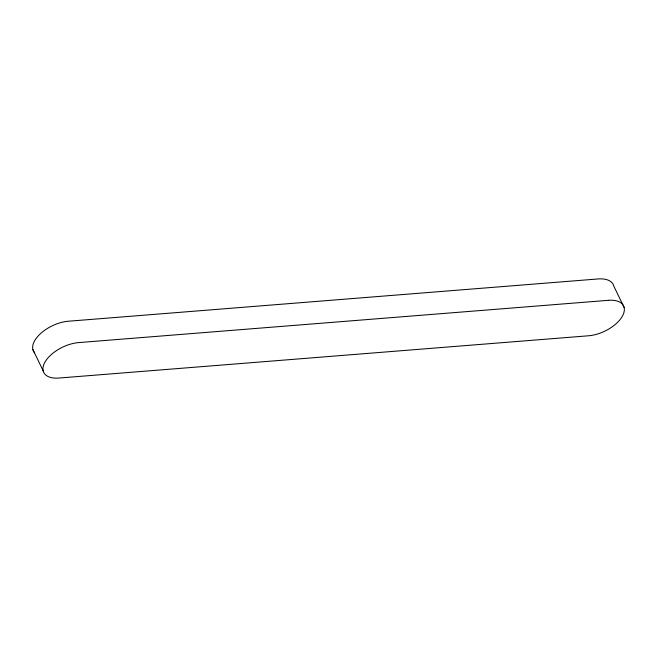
<?xml version="1.0" encoding="UTF-8"?>
<svg xmlns="http://www.w3.org/2000/svg" width="657" height="657" viewBox="0 0 657 657"><rect width="100%" height="100%" fill="white"/><g stroke="black" fill="none" stroke-linecap="round" stroke-linejoin="round"><path stroke-width="0.99" d="M624.15 307.525L613.819 286.173A27.816 14.536 -25.8 0 0 598.084 278.954L68.336 321.232A27.816 14.536 -25.8 0 0 40.184 333.937A27.816 14.536 -25.8 0 0 34.607 352.842M32.85 349.475L43.181 370.827M608.407 300.315L78.659 342.593A27.816 14.536 -25.8 0 0 44.914 362.221A27.816 14.536 -25.8 0 0 58.916 378.046L588.664 335.768A27.816 14.536 -25.8 0 0 622.409 316.132A27.816 14.536 -25.8 0 0 608.407 300.315"/></g></svg>
